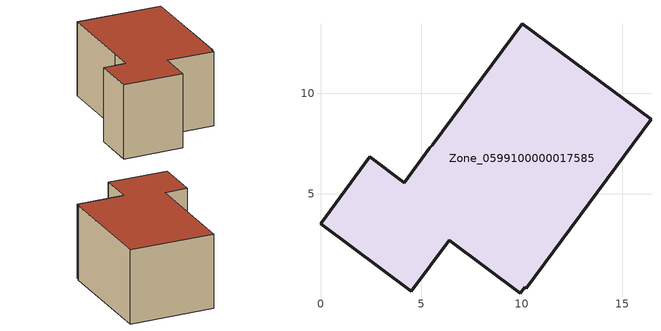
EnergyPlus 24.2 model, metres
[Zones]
Zone_0599100000017585
 floor ground (C_G): 4.51,0.16 0,3.52 2.46,6.84 4.16,5.57 5.44,7.29 5.55,7.42 10.04,13.48 16.44,8.72 10.24,0.32 10.16,0.36 9.94,0.05 6.4,2.69 z1.45
 wall outside (C_F): 10.24,0.32 16.44,8.72 10.04,13.48 5.55,7.42 5.44,7.29 4.16,5.57 2.46,6.84 0,3.52 4.51,0.16 6.4,2.69 9.94,0.05 10.16,0.36 10.24,0.32 z1.45:8.45
 roof outside (C_R): 5.55,7.42 5.44,7.29 4.16,5.57 2.46,6.84 0,3.52 4.51,0.16 6.4,2.69 9.94,0.05 10.16,0.36 10.24,0.32 16.44,8.72 10.04,13.48 z8.45
[BUILDING]
Pand.0599100000017585: North Axis=0; Terrain=City; Loads Convergence Tolerance Value=0.04; Temperature Convergence Tolerance Value=0.4; Solar Distribution=FullExterior; Maximum Number of Warmup Days=25; Minimum Number of Warmup Days=1
[Site:Location]
Rotterdam.The.Hague.AP_ZH_NLD Design_Conditions: Latitude=51.96; Longitude=4.45; Time Zone=1; Elevation=-4.5
[SITE:GROUNDTEMPERATURE:BUILDINGSURFACE]
18, 18, 18, 18, 18, 18, 18, 18, 18, 18, 18, 18
[MATERIAL] Thermal Absorptance=0.9; Solar Absorptance=0.7; Visible Absorptance=0.7
Name | Roughness | Thickness | Conductivity | Density | Specific Heat
G.D.1965-1974 | MediumSmooth | 0.15 | 0.882353 | 540 | 1210
F.D.1965-1974 | Rough | 0.3 | 0.697674 | 1920 | 840
R.D.1965-1974 | MediumRough | 0.2 | 0.232558 | 1500 | 1000
[CONSTRUCTION]
C_G: G.D.1965-1974
C_F: F.D.1965-1974
C_R: R.D.1965-1974
[ZONE]
Zone_0599100000017585: Type=1; Multiplier=1; Ceiling Height=Autocalculate; Volume=Autocalculate; Floor Area=autocalculate; Part of Total Floor Area=Yes
[ZONEINFILTRATION:DESIGNFLOWRATE]
Infil_Zone_0599100000017585: Zone or ZoneList or Space or SpaceList=Zone_0599100000017585; Schedule=AlwaysOn; Design Flow Rate Calculation Method=Flow/Area; Flow Rate per Floor Area=0.0042; Constant Term Coefficient=1; Temperature Term Coefficient=0; Velocity Term Coefficient=0; Velocity Squared Term Coefficient=0
[HVACTEMPLATE:ZONE:IDEALLOADSAIRSYSTEM]
Zone_0599100000017585: Maximum Heating Supply Air Temperature=50; Minimum Cooling Supply Air Temperature=13; Maximum Heating Supply Air Humidity Ratio=0.0156; Minimum Cooling Supply Air Humidity Ratio=0.0077; Heating Limit=NoLimit; Cooling Limit=NoLimit; Dehumidification Control Type=ConstantSensibleHeatRatio; Cooling Sensible Heat Ratio=0.7; Dehumidification Setpoint=60; Humidification Control Type=None; Humidification Setpoint=30; Outdoor Air Method=None; Outdoor Air Flow Rate per Person=0.00944; Outdoor Air Flow Rate per Zone Floor Area=0; Outdoor Air Flow Rate per Zone=0; Demand Controlled Ventilation Type=None; Outdoor Air Economizer Type=NoEconomizer; Heat Recovery Type=None; Sensible Heat Recovery Effectiveness=0.7; Latent Heat Recovery Effectiveness=0.65
[ZONECONTROL:THERMOSTAT]
ThermostatControl_Zone_0599100000017585: Zone or ZoneList=Zone_0599100000017585; Control Type Schedule=DualSetpointControlType; Control 1=Thermostat_Zone_0599100000017585; Temperature Difference Between Cutout And Setpoint=0
[THERMOSTATSETPOINT:DUALSETPOINT]
Thermostat_Zone_0599100000017585: Heating Setpoint Temperature Schedule=HeatingSetpoint_Zone_0599100000017585; Cooling Setpoint Temperature Schedule=CoolingSetpoint_Zone_0599100000017585
[SCHEDULE:COMPACT]
HeatingSetpoint_Zone_0599100000017585: Through: 12/31, For: AllDays, Until: 24:00, 21
CoolingSetpoint_Zone_0599100000017585: Through: 12/31, For: AllDays, Until: 24:00, 24
DualSetpointControlType: Through: 12/31, For: AllDays, Until: 24:00, 4
AlwaysOn: Through: 12/31, For: AllDays, Until: 24:00, 1
